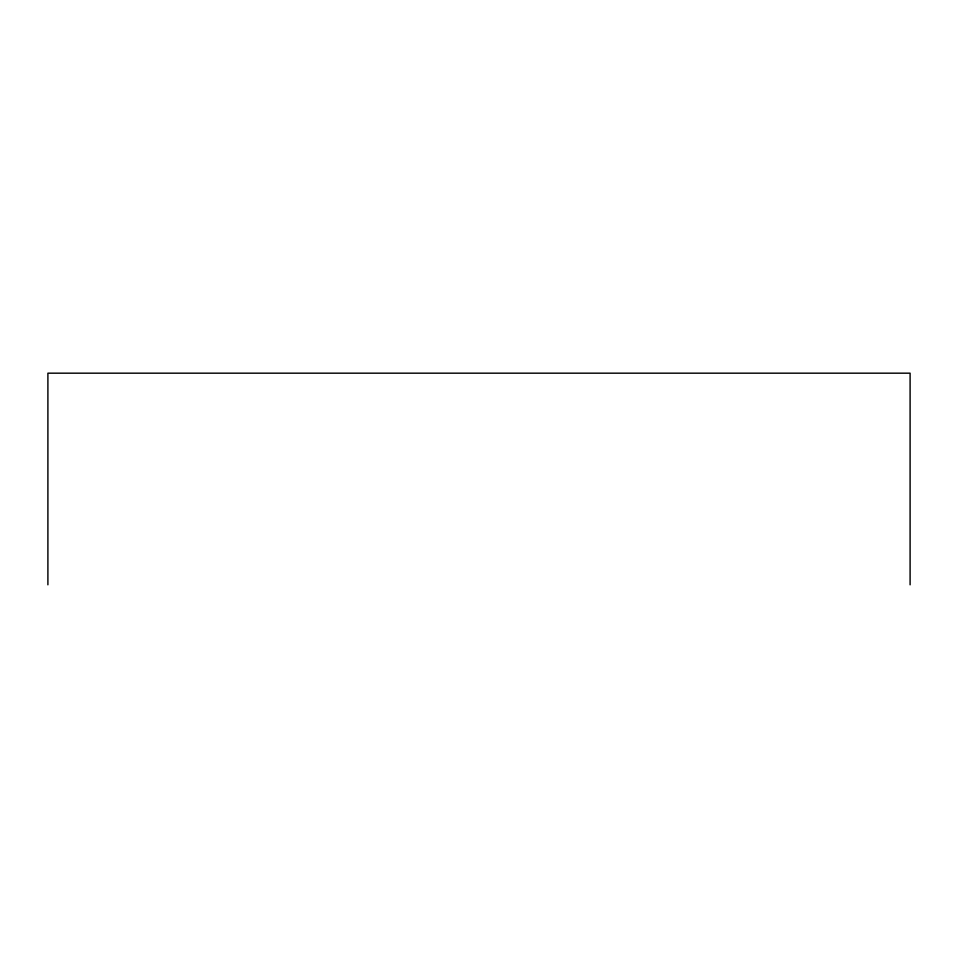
<?xml version="1.0" encoding="UTF-8"?>
<svg xmlns="http://www.w3.org/2000/svg" width="958" height="958" viewBox="0 0 958 958"><rect width="100%" height="100%" fill="white"/><g stroke="black" fill="none" stroke-linecap="round" stroke-linejoin="round"><path stroke-width="1.44" d="M910.1 584.823L910.1 373.177L47.9 373.177L47.9 584.823"/></g></svg>
